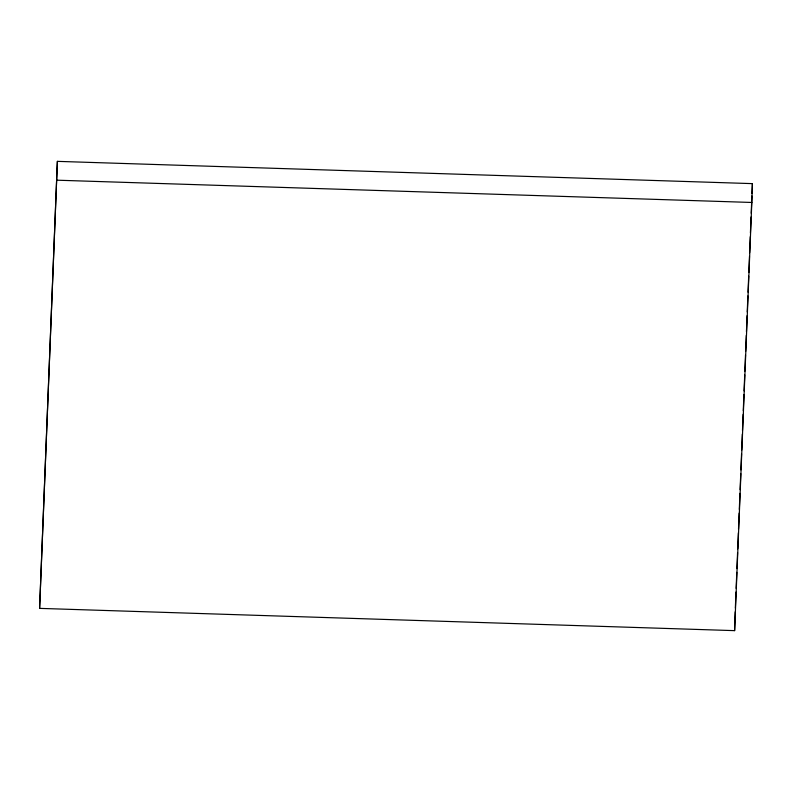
<?xml version="1.0" encoding="UTF-8"?>
<svg xmlns="http://www.w3.org/2000/svg" width="792" height="792" viewBox="0 0 792 792"><rect width="100%" height="100%" fill="white"/><g stroke="black" fill="none" stroke-linecap="round" stroke-linejoin="round"><path stroke-width="1.19" d="M39.6 608.375L57.38 161.36L752.4 183.625L751.816 202.465L734.62 630.64L39.6 608.375L57.38 161.36M734.62 630.64L735.204 611.81M735.352 608.107L735.996 592.069M736.144 588.367L736.788 572.319M736.936 568.616L737.58 552.578M737.728 548.876L738.372 532.838M738.52 529.135L739.164 513.097M739.312 509.395L739.956 493.347M740.104 489.644L740.758 473.606M740.906 469.903L741.55 453.865M741.698 450.163L742.342 434.115M742.49 430.422L743.134 414.374M743.282 410.672L743.926 394.634M744.074 390.931L744.718 374.893M744.866 371.191L745.51 355.143M745.658 351.44L746.302 335.402M746.45 331.7L747.094 315.662M747.242 311.959L747.886 295.921M748.034 292.218L748.688 276.17M748.836 272.468L749.479 256.43M749.628 252.727L750.272 236.689M750.42 232.987L751.063 216.949M751.212 213.246L751.905 195.97M752.004 193.495L752.4 183.625M56.796 180.19L751.816 202.465"/></g></svg>
